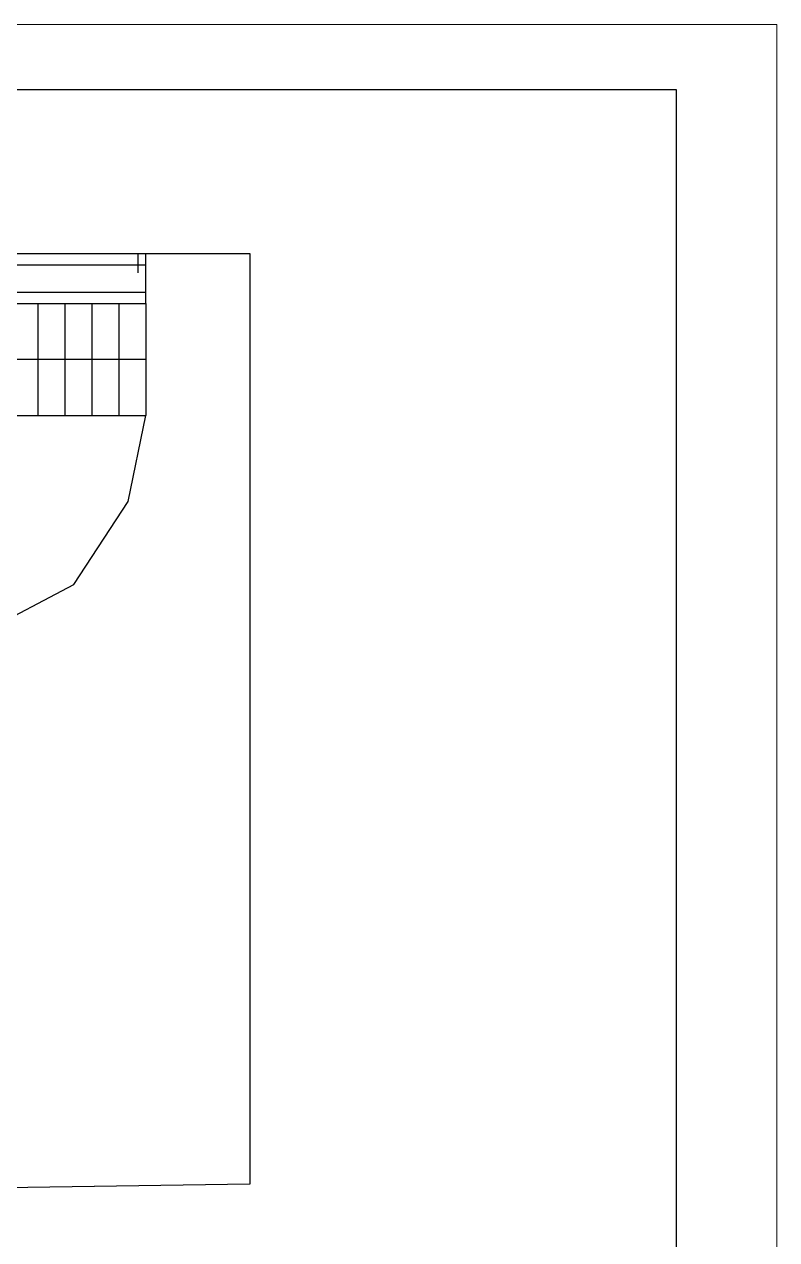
# Model space of a CAD drawing. Header units: millimetres. Extents: x -56794 to 98960, y -34660 to 63407.
# Drawn here: x 32326 to 42072, y 47670 to 63407 of the extents above; entities that cross this region are included whole.
import ezdxf

# ---------------------------------------------------------------- set-up
doc = ezdxf.new("R2010")
doc.units = ezdxf.units.MM
doc.header["$LTSCALE"] = 100
for name, color, linetype in [('MUR-POH', 64, 'Continuous'), ('MUR_POH', 64, 'Continuous'), ('MUR_REZ', 3, 'Continuous'), ('POP', 7, 'Continuous')]:
    doc.layers.add(name, color=color, linetype=linetype)
doc.layers.add('RAM_100', color=160, linetype='Continuous', plot=False)

# ---------------------------------------------------------------- blocks, each defined once
blk = doc.blocks.new('Z_RAM_A_3_hp 1220')
at = {"layer": 'POP', "linetype": 'Continuous'}
blk.add_lwpolyline([(-288.5, -408), (-6.5, -408), (-6.5, -13), (-288.5, -13)], close=True, dxfattribs=at)
at = {"layer": 'RAM_100', "color": 150, "linetype": 'Continuous', "lineweight": 0}
blk.add_lwpolyline([(-297, -420), (0, -420), (0, 0), (-297, 0)], close=True, dxfattribs=at)
at = {"layer": 'RAM_100', "linetype": 'Continuous'}
blk.add_lwpolyline([(-288.5, -13), (-288.5, -408), (-6.5, -408), (-6.5, -13)], close=True, dxfattribs=at)

msp = doc.modelspace()

# ---------------------------------------------------------------- linework, layer by layer
at = {"layer": 'MUR-POH', "color": 8}
for points in [[(33802, 60191), (33802, 60441)], [(33900, 59791), (33900, 60441)], [(30542, 59941), (33900, 59941)], [(30542, 59791), (33901, 59791)], [(30542, 59791), (33900, 59791)], [(32500, 59791), (32500, 58341)], [(32850, 59791), (32850, 58341)], [(33200, 59791), (33200, 58341)], [(33550, 59791), (33550, 58341)], [(33900, 59791), (33900, 58341)], [(33901, 59791), (33901, 58341)], [(33901, 59066), (31801, 59066)], [(30643, 58341), (33901, 58341)], [(31801, 55541), (32966, 56154), (33673, 57228), (33900, 58341)]]:
    msp.add_lwpolyline(points, dxfattribs=at)
at = {"layer": 'MUR_REZ', "color": 8, "flags": 128}
for points in [[(35247, 48390), (7042, 47967), (6221, 47967), (6221, 60441), (6221, 60441), (35247, 60441), (35247, 48390)], [(33900, 60291), (33900, 60441)]]:
    msp.add_lwpolyline(points, dxfattribs=at)
at = {"layer": 'MUR_REZ', "color": 8}
msp.add_lwpolyline([(6221, 60291), (33900, 60291)], dxfattribs=at)

# ---------------------------------------------------------------- block references
at = {"layer": 'MUR_POH', "ltscale": 0.3, "xscale": 100, "yscale": 100, "zscale": 100, "rotation": 270.0000000000635}
msp.add_blockref('Z_RAM_A_3_hp 1220', (42072, 33707), dxfattribs=at)

doc.saveas('drawing.dxf')
